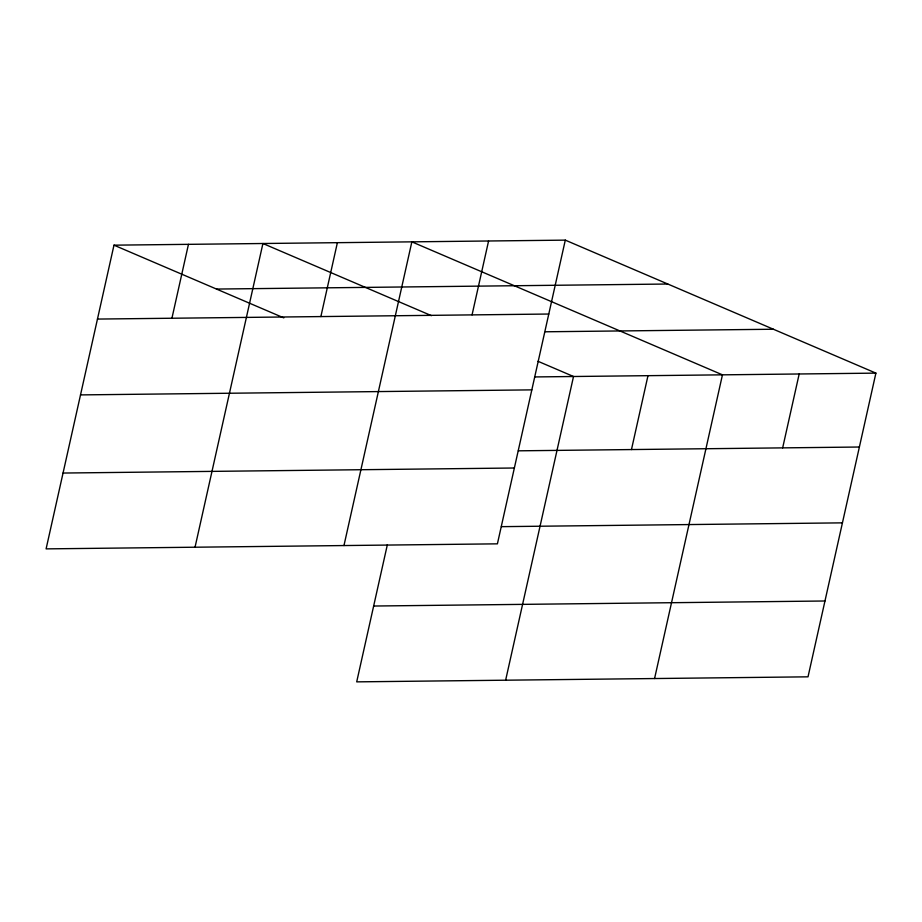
<?xml version="1.0" encoding="UTF-8"?>
<svg xmlns="http://www.w3.org/2000/svg" width="922" height="922" viewBox="0 0 922 922"><rect width="100%" height="100%" fill="white"/><g stroke="black" fill="none" stroke-linecap="round" stroke-linejoin="round"><path stroke-width="1.38" d="M565.301 240.135L113.982 245.171L46.1 548.878L497.407 543.842L565.301 240.135L875.9 373.122L808.018 676.829L356.699 681.865L387.378 544.637M171.93 318.24L188.457 244.342M195.038 547.207L262.92 243.512L431.415 315.658M320.868 316.58L337.383 242.682M343.964 545.547L411.857 241.852L722.456 374.839L654.574 678.534M472.052 314.886L488.579 240.999M505.636 680.206L573.519 376.499L538.045 361.309M631.466 449.567L647.982 375.669M782.663 447.873L799.178 373.986M216.486 289.059L667.793 284.022M97.467 319.07L548.786 314.033M545.49 331.782L773.397 329.235M534.852 376.937L875.9 373.122M80.514 394.904L531.833 389.868M518.337 450.823L859.385 447.02M63.053 473.044L514.361 468.007M501.384 526.658L842.431 522.855M373.652 606.031L824.971 600.994M113.982 245.171L283.803 317.883"/></g></svg>
